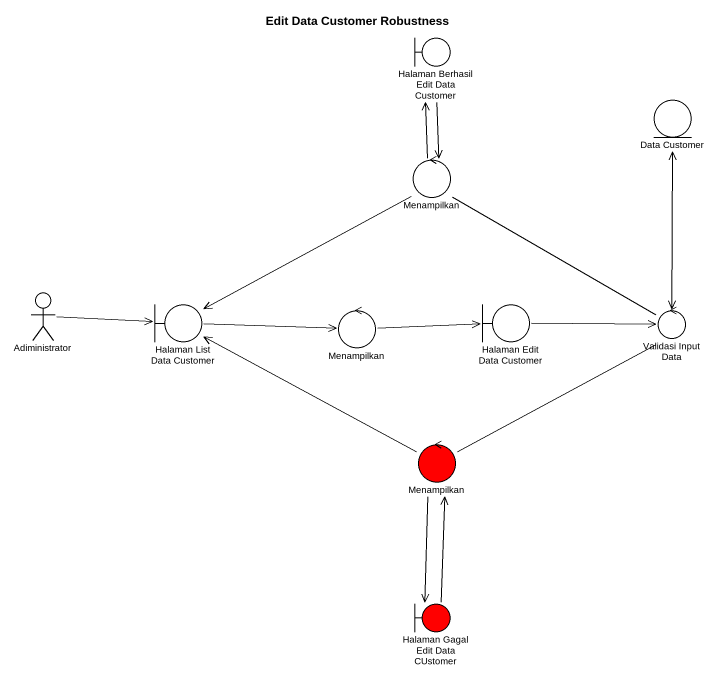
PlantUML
@startuml
title Edit Data Customer Robustness
boundary "Halaman Berhasil Edit Data Customer" as Halaman_Berhasil_Edit_Data
entity "Data Customer" as Data_Customer
control Menampilkan
actor Adiministrator
boundary "Halaman List Data Customer" as Halaman_List_Data_Customer
control "Menampilkan" as Menampilkan_2
boundary "Halaman Edit Data Customer" as Halaman_Edit_Data_Customer
control "Validasi Input Data" as Validasi_Input_Data
control "Menampilkan" as Menampilkan_3 #FF0000
boundary "Halaman Gagal Edit Data CUstomer" as Halaman_Gagal_Edit_Data #FF0000
Halaman_Berhasil_Edit_Data --> Menampilkan
Menampilkan -up-> Halaman_Berhasil_Edit_Data
Menampilkan --> Halaman_List_Data_Customer
Adiministrator -right-> Halaman_List_Data_Customer
Halaman_List_Data_Customer -right-> Menampilkan_2
Menampilkan_2 -right-> Halaman_Edit_Data_Customer
Halaman_Edit_Data_Customer -right-> Validasi_Input_Data
Validasi_Input_Data <-up-> Data_Customer
Validasi_Input_Data -up- Menampilkan
Validasi_Input_Data -left- Menampilkan_3
Menampilkan_3 -left-> Halaman_List_Data_Customer
Menampilkan_3 --> Halaman_Gagal_Edit_Data
Halaman_Gagal_Edit_Data -up-> Menampilkan_3
@enduml
